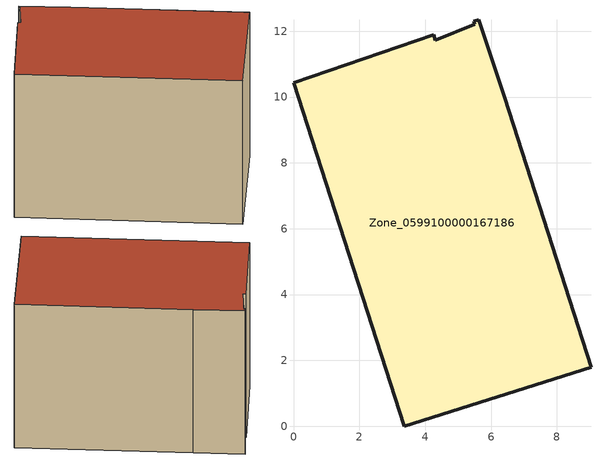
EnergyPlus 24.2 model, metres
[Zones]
Zone_0599100000167186
 floor ground (C_G): 3.36,0 0,10.44 4.26,11.89 4.31,11.72 5.5,12.21 5.47,12.3 5.62,12.35 6.42,9.98 9.04,1.8 z3.92
 wall outside (C_F): 0,10.44 3.36,0 9.04,1.8 6.42,9.98 5.62,12.35 5.47,12.3 5.5,12.21 4.31,11.72 4.26,11.89 0,10.44 z3.92:12.14
 roof outside (C_R): 5.5,12.21 4.31,11.72 4.26,11.89 0,10.44 3.36,0 9.04,1.8 6.42,9.98 5.62,12.35 5.47,12.3 z12.14
[BUILDING]
Pand.0599100000167186: North Axis=0; Terrain=City; Loads Convergence Tolerance Value=0.04; Temperature Convergence Tolerance Value=0.4; Solar Distribution=FullExterior; Maximum Number of Warmup Days=25; Minimum Number of Warmup Days=1
[Site:Location]
Rotterdam.The.Hague.AP_ZH_NLD Design_Conditions: Latitude=51.96; Longitude=4.45; Time Zone=1; Elevation=-4.5
[SITE:GROUNDTEMPERATURE:BUILDINGSURFACE]
18, 18, 18, 18, 18, 18, 18, 18, 18, 18, 18, 18
[MATERIAL] Thermal Absorptance=0.9; Solar Absorptance=0.7; Visible Absorptance=0.7
Name | Roughness | Thickness | Conductivity | Density | Specific Heat
G.TI.1946-1964 | MediumSmooth | 0.15 | 1 | 540 | 1210
F.TI.1946-1964 | Rough | 0.3 | 0.857143 | 1920 | 840
R.TI.1946-1964 | MediumRough | 0.2 | 0.277778 | 1500 | 1000
[CONSTRUCTION]
C_G: G.TI.1946-1964
C_F: F.TI.1946-1964
C_R: R.TI.1946-1964
[ZONE]
Zone_0599100000167186: Type=1; Multiplier=1; Ceiling Height=Autocalculate; Volume=Autocalculate; Floor Area=autocalculate; Part of Total Floor Area=Yes
[ZONEINFILTRATION:DESIGNFLOWRATE]
Infil_Zone_0599100000167186: Zone or ZoneList or Space or SpaceList=Zone_0599100000167186; Schedule=AlwaysOn; Design Flow Rate Calculation Method=Flow/Area; Flow Rate per Floor Area=0.003; Constant Term Coefficient=1; Temperature Term Coefficient=0; Velocity Term Coefficient=0; Velocity Squared Term Coefficient=0
[HVACTEMPLATE:ZONE:IDEALLOADSAIRSYSTEM]
Zone_0599100000167186: Maximum Heating Supply Air Temperature=50; Minimum Cooling Supply Air Temperature=13; Maximum Heating Supply Air Humidity Ratio=0.0156; Minimum Cooling Supply Air Humidity Ratio=0.0077; Heating Limit=NoLimit; Cooling Limit=NoLimit; Dehumidification Control Type=ConstantSensibleHeatRatio; Cooling Sensible Heat Ratio=0.7; Dehumidification Setpoint=60; Humidification Control Type=None; Humidification Setpoint=30; Outdoor Air Method=None; Outdoor Air Flow Rate per Person=0.00944; Outdoor Air Flow Rate per Zone Floor Area=0; Outdoor Air Flow Rate per Zone=0; Demand Controlled Ventilation Type=None; Outdoor Air Economizer Type=NoEconomizer; Heat Recovery Type=None; Sensible Heat Recovery Effectiveness=0.7; Latent Heat Recovery Effectiveness=0.65
[ZONECONTROL:THERMOSTAT]
ThermostatControl_Zone_0599100000167186: Zone or ZoneList=Zone_0599100000167186; Control Type Schedule=DualSetpointControlType; Control 1=Thermostat_Zone_0599100000167186; Temperature Difference Between Cutout And Setpoint=0
[THERMOSTATSETPOINT:DUALSETPOINT]
Thermostat_Zone_0599100000167186: Heating Setpoint Temperature Schedule=HeatingSetpoint_Zone_0599100000167186; Cooling Setpoint Temperature Schedule=CoolingSetpoint_Zone_0599100000167186
[SCHEDULE:COMPACT]
HeatingSetpoint_Zone_0599100000167186: Through: 12/31, For: AllDays, Until: 24:00, 21
CoolingSetpoint_Zone_0599100000167186: Through: 12/31, For: AllDays, Until: 24:00, 24
DualSetpointControlType: Through: 12/31, For: AllDays, Until: 24:00, 4
AlwaysOn: Through: 12/31, For: AllDays, Until: 24:00, 1
